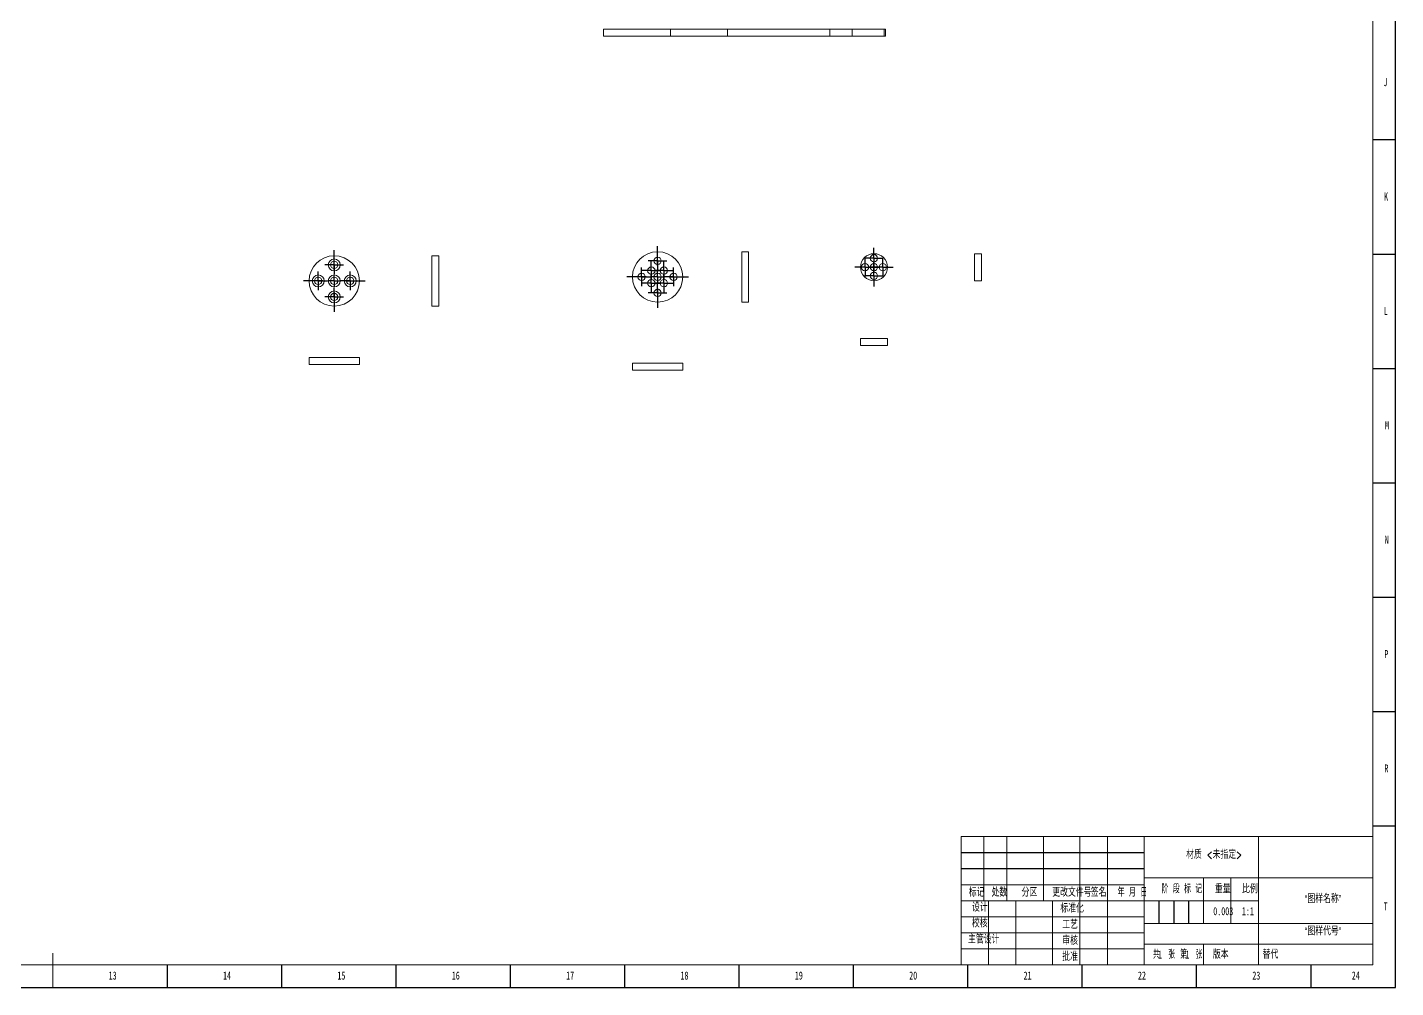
# Model space of a CAD drawing. Header units: millimetres. Extents: x 0 to 1189, y 0 to 841.
# Drawn here: x 591 to 1189, y 0 to 420 of the extents above; entities that cross this region are included whole.
import ezdxf

# ---------------------------------------------------------------- set-up
doc = ezdxf.new("R2010")
doc.units = ezdxf.units.MM
for name, color, linetype in [('10', 7, 'Continuous'), ('5', 7, 'Continuous'), ('9', 7, 'Continuous'), ('SLD-0', 7, 'Continuous')]:
    doc.layers.add(name, color=color, linetype=linetype)
doc.styles.add('SLDTEXTSTYLE0', font='TXT', dxfattribs={"width": 0.7, "bigfont": 'bigfont'})
doc.styles.add('SLDTEXTSTYLE1', font='TXT', dxfattribs={"width": 0.6, "bigfont": 'bigfont'})
doc.styles.add('SLDTEXTSTYLE2', font='TXT', dxfattribs={"width": 0.614286, "bigfont": 'bigfont'})
doc.styles.add('SLDTEXTSTYLE3', font='TXT', dxfattribs={"width": 0.62, "bigfont": 'bigfont'})
doc.styles.add('SLDTEXTSTYLE5', font='TXT', dxfattribs={"width": 0.7})

# ---------------------------------------------------------------- blocks, each defined once
blk = doc.blocks.new('SW_CENTERMARKSYMBOL_107')
at = {"layer": '10', "color": 0}
for p, q in [((0, 5), (0, 13.5)), ((-5, 0), (-13.5, 0)), ((0, 0), (-2.5, 0)), ((0, 0), (0, 2.5)), ((0, 0), (0, -2.5)), ((0, 0), (2.5, 0)), ((5, 0), (13.5, 0)), ((0, -5), (0, -13.5))]:
    blk.add_line(p, q, dxfattribs=at)
blk = doc.blocks.new('SW_CENTERMARKSYMBOL_108')
at = {"layer": '10', "color": 0}
for p, q in [((-2.5, 0), (-4.1, 0)), ((0, 0), (-2.5, 0)), ((0, 2.5), (0, 4.1)), ((0, 0), (0, 2.5)), ((0, 0), (0, -2.5)), ((0, 0), (2.5, 0)), ((2.5, 0), (4.1, 0)), ((0, -2.5), (0, -4.1))]:
    blk.add_line(p, q, dxfattribs=at)
blk = doc.blocks.new('SW_CENTERMARKSYMBOL_109')
at = {"layer": '10', "color": 0}
for p, q in [((-2.5, 0), (-4.1, 0)), ((0, 0), (-2.5, 0)), ((0, 2.5), (0, 4.1)), ((0, 0), (0, 2.5)), ((0, 0), (0, -2.5)), ((0, 0), (2.5, 0)), ((2.5, 0), (4.1, 0)), ((0, -2.5), (0, -4.1))]:
    blk.add_line(p, q, dxfattribs=at)
blk = doc.blocks.new('SW_CENTERMARKSYMBOL_110')
at = {"layer": '10', "color": 0}
for p, q in [((-2.5, 0), (-4.1, 0)), ((0, 0), (-2.5, 0)), ((0, 2.5), (0, 4.1)), ((0, 0), (0, 2.5)), ((0, 0), (0, -2.5)), ((0, 0), (2.5, 0)), ((2.5, 0), (4.1, 0)), ((0, -2.5), (0, -4.1))]:
    blk.add_line(p, q, dxfattribs=at)
blk = doc.blocks.new('SW_CENTERMARKSYMBOL_111')
at = {"layer": '10', "color": 0}
for p, q in [((-2.5, 0), (-4.1, 0)), ((0, 0), (-2.5, 0)), ((0, 2.5), (0, 4.1)), ((0, 0), (0, 2.5)), ((0, 0), (0, -2.5)), ((0, 0), (2.5, 0)), ((2.5, 0), (4.1, 0)), ((0, -2.5), (0, -4.1))]:
    blk.add_line(p, q, dxfattribs=at)
blk = doc.blocks.new('SW_CENTERMARKSYMBOL_112')
at = {"layer": '10', "color": 0}
for p, q in [((-2.5, 0), (-4.1, 0)), ((0, 0), (-2.5, 0)), ((0, 2.5), (0, 4.1)), ((0, 0), (0, 2.5)), ((0, 0), (0, -2.5)), ((0, 0), (2.5, 0)), ((2.5, 0), (4.1, 0)), ((0, -2.5), (0, -4.1))]:
    blk.add_line(p, q, dxfattribs=at)
blk = doc.blocks.new('SW_CENTERMARKSYMBOL_113')
at = {"layer": '10', "color": 0}
for p, q in [((-2.5, 0), (-4.1, 0)), ((0, 0), (-2.5, 0)), ((0, 2.5), (0, 4.1)), ((0, 0), (0, 2.5)), ((0, 0), (0, -2.5)), ((0, 0), (2.5, 0)), ((2.5, 0), (4.1, 0)), ((0, -2.5), (0, -4.1))]:
    blk.add_line(p, q, dxfattribs=at)
blk = doc.blocks.new('SW_CENTERMARKSYMBOL_114')
at = {"layer": '10', "color": 0}
for p, q in [((-2.5, 0), (-4.1, 0)), ((0, 0), (-2.5, 0)), ((0, 2.5), (0, 4.1)), ((0, 0), (0, 2.5)), ((0, 0), (0, -2.5)), ((0, 0), (2.5, 0)), ((2.5, 0), (4.1, 0)), ((0, -2.5), (0, -4.1))]:
    blk.add_line(p, q, dxfattribs=at)
blk = doc.blocks.new('SW_CENTERMARKSYMBOL_115')
at = {"layer": '10', "color": 0}
for p, q in [((-2.5, 0), (-4.1, 0)), ((0, 0), (-2.5, 0)), ((0, 2.5), (0, 4.1)), ((0, 0), (0, 2.5)), ((0, 0), (0, -2.5)), ((0, 0), (2.5, 0)), ((2.5, 0), (4.1, 0)), ((0, -2.5), (0, -4.1))]:
    blk.add_line(p, q, dxfattribs=at)
blk = doc.blocks.new('SW_CENTERMARKSYMBOL_116')
at = {"layer": '10', "color": 0}
for p, q in [((-2.5, 0), (-4.1, 0)), ((0, 0), (-2.5, 0)), ((0, 2.5), (0, 4.1)), ((0, 0), (0, 2.5)), ((0, 0), (0, -2.5)), ((0, 0), (2.5, 0)), ((2.5, 0), (4.1, 0)), ((0, -2.5), (0, -4.1))]:
    blk.add_line(p, q, dxfattribs=at)
blk = doc.blocks.new('SW_CENTERMARKSYMBOL_117')
at = {"layer": '10', "color": 0}
for p, q in [((-2.5, 0), (-4.1, 0)), ((0, 0), (-2.5, 0)), ((0, 2.5), (0, 4.1)), ((0, 0), (0, 2.5)), ((0, 0), (0, -2.5)), ((0, 0), (2.5, 0)), ((2.5, 0), (4.1, 0)), ((0, -2.5), (0, -4.1))]:
    blk.add_line(p, q, dxfattribs=at)
blk = doc.blocks.new('SW_CENTERMARKSYMBOL_118')
at = {"layer": '10', "color": 0}
for p, q in [((0, 5), (0, 13.5)), ((-5, 0), (-13.5, 0)), ((0, 0), (-2.5, 0)), ((0, 0), (0, 2.5)), ((0, 0), (0, -2.5)), ((0, 0), (2.5, 0)), ((5, 0), (13.5, 0)), ((0, -5), (0, -13.5))]:
    blk.add_line(p, q, dxfattribs=at)
blk = doc.blocks.new('SW_CENTERMARKSYMBOL_119')
at = {"layer": '10', "color": 0}
for p, q in [((-2.5, 0), (-4.1, 0)), ((0, 0), (-2.5, 0)), ((0, 2.5), (0, 4.1)), ((0, 0), (0, 2.5)), ((0, 0), (0, -2.5)), ((0, 0), (2.5, 0)), ((2.5, 0), (4.1, 0)), ((0, -2.5), (0, -4.1))]:
    blk.add_line(p, q, dxfattribs=at)
blk = doc.blocks.new('SW_CENTERMARKSYMBOL_120')
at = {"layer": '10', "color": 0}
for p, q in [((-2.5, 0), (-4.1, 0)), ((0, 0), (-2.5, 0)), ((0, 2.5), (0, 4.1)), ((0, 0), (0, 2.5)), ((0, 0), (0, -2.5)), ((0, 0), (2.5, 0)), ((2.5, 0), (4.1, 0)), ((0, -2.5), (0, -4.1))]:
    blk.add_line(p, q, dxfattribs=at)
blk = doc.blocks.new('SW_CENTERMARKSYMBOL_121')
at = {"layer": '10', "color": 0}
for p, q in [((0, 5), (0, 8.4)), ((-5, 0), (-8.4, 0)), ((0, 0), (-2.5, 0)), ((0, 0), (0, 2.5)), ((0, 0), (0, -2.5)), ((0, 0), (2.5, 0)), ((5, 0), (8.4, 0)), ((0, -5), (0, -8.4))]:
    blk.add_line(p, q, dxfattribs=at)
blk = doc.blocks.new('SW_CENTERMARKSYMBOL_122')
at = {"layer": '10', "color": 0}
for p, q in [((-2.5, 0), (-4.1, 0)), ((0, 0), (-2.5, 0)), ((0, 2.5), (0, 4.1)), ((0, 0), (0, 2.5)), ((0, 0), (0, -2.5)), ((0, 0), (2.5, 0)), ((2.5, 0), (4.1, 0)), ((0, -2.5), (0, -4.1))]:
    blk.add_line(p, q, dxfattribs=at)
blk = doc.blocks.new('SW_CENTERMARKSYMBOL_123')
at = {"layer": '10', "color": 0}
for p, q in [((-2.5, 0), (-4.1, 0)), ((0, 0), (-2.5, 0)), ((0, 2.5), (0, 4.1)), ((0, 0), (0, 2.5)), ((0, 0), (0, -2.5)), ((0, 0), (2.5, 0)), ((2.5, 0), (4.1, 0)), ((0, -2.5), (0, -4.1))]:
    blk.add_line(p, q, dxfattribs=at)
blk = doc.blocks.new('SW_CENTERMARKSYMBOL_124')
at = {"layer": '10', "color": 0}
for p, q in [((-2.5, 0), (-4.1, 0)), ((0, 0), (-2.5, 0)), ((0, 2.5), (0, 4.1)), ((0, 0), (0, 2.5)), ((0, 0), (0, -2.5)), ((0, 0), (2.5, 0)), ((2.5, 0), (4.1, 0)), ((0, -2.5), (0, -4.1))]:
    blk.add_line(p, q, dxfattribs=at)
blk = doc.blocks.new('SW_CENTERMARKSYMBOL_125')
at = {"layer": '10', "color": 0}
for p, q in [((-2.5, 0), (-4.1, 0)), ((0, 0), (-2.5, 0)), ((0, 2.5), (0, 4.1)), ((0, 0), (0, 2.5)), ((0, 0), (0, -2.5)), ((0, 0), (2.5, 0)), ((2.5, 0), (4.1, 0)), ((0, -2.5), (0, -4.1))]:
    blk.add_line(p, q, dxfattribs=at)

msp = doc.modelspace()

# ---------------------------------------------------------------- linework, layer by layer
at = {"color": 7, "linetype": 'Continuous', "lineweight": 15}
for p, q in [((842.617, 418.923), (842.617, 415.923)), ((871.932, 418.923), (842.617, 418.923)), ((871.932, 415.923), (871.932, 418.923)), ((896.941, 418.923), (871.932, 418.923)), ((896.941, 415.923), (896.941, 418.923)), ((896.941, 418.923), (941.65, 418.923)), ((941.65, 415.923), (941.65, 418.923)), ((951.408, 418.923), (941.65, 418.923)), ((951.408, 415.923), (951.408, 418.923)), ((951.408, 418.923), (965.438, 418.923)), ((965.438, 415.923), (965.438, 418.923)), ((965.941, 418.923), (965.438, 418.923)), ((965.941, 415.923), (965.941, 418.923)), ((871.932, 415.923), (842.617, 415.923)), ((896.941, 415.923), (871.932, 415.923)), ((896.941, 415.923), (941.65, 415.923)), ((951.408, 415.923), (941.65, 415.923)), ((951.408, 415.923), (965.438, 415.923)), ((965.941, 415.923), (965.438, 415.923)), ((770.677, 319.894), (767.677, 319.894)), ((767.677, 319.894), (767.677, 297.894)), ((770.677, 319.894), (770.677, 297.894)), ((906.102, 321.641), (903.102, 321.641)), ((903.102, 321.641), (903.102, 299.641)), ((906.102, 321.641), (906.102, 299.641)), ((1007.877, 320.793), (1004.877, 320.793)), ((1004.877, 320.793), (1004.877, 308.993)), ((1007.877, 320.793), (1007.877, 308.993)), ((1004.877, 308.993), (1007.877, 308.993)), ((903.102, 299.641), (906.102, 299.641)), ((767.677, 297.894), (770.677, 297.894)), ((955.021, 283.664), (955.021, 280.664)), ((966.821, 283.664), (955.021, 283.664)), ((966.821, 280.664), (966.821, 283.664)), ((713.962, 275.39), (713.962, 272.39)), ((735.962, 275.39), (713.962, 275.39)), ((735.962, 272.39), (735.962, 275.39)), ((966.821, 280.664), (955.021, 280.664)), ((735.962, 272.39), (713.962, 272.39)), ((855.34, 272.908), (855.34, 269.908)), ((877.34, 272.908), (855.34, 272.908)), ((877.34, 269.908), (855.34, 269.908)), ((877.34, 269.908), (877.34, 272.908))]:
    msp.add_line(p, q, dxfattribs=at)
for centre, radius in [((724.962, 308.894), 11), ((724.962, 315.894), 2.6), ((724.962, 315.894), 1.6), ((866.34, 310.641), 11), ((866.34, 317.641), 1.6), ((960.921, 314.893), 5.9), ((960.921, 318.793), 1.6), ((717.962, 308.894), 2.6), ((724.962, 308.894), 2.6), ((731.962, 308.894), 2.6), ((859.34, 310.641), 1.6), ((863.582, 313.399), 1.6), ((866.34, 310.641), 1.6), ((869.097, 313.399), 1.6), ((873.34, 310.641), 1.6), ((957.021, 314.893), 1.6), ((960.921, 314.893), 1.6), ((960.921, 311.093), 1.6), ((964.821, 314.893), 1.6), ((717.962, 308.894), 1.6), ((724.962, 308.894), 1.6), ((731.962, 308.894), 1.6), ((863.582, 307.884), 1.6), ((866.34, 303.641), 1.6), ((869.097, 307.884), 1.6), ((724.962, 301.894), 2.6), ((724.962, 301.894), 1.6)]:
    msp.add_circle(centre, radius, dxfattribs=at)
at = {"layer": '5', "color": 7}
for p, q in [((1189, 0), (1189, 841)), ((999, 59), (1079, 59)), ((999, 52), (1079, 52)), ((1085.5, 38), (1085.5, 28)), ((1092, 38), (1092, 28)), ((1098.5, 38), (1098.5, 28)), ((0, 0), (1189, 0))]:
    msp.add_line(p, q, dxfattribs=at)
at = {"layer": '5', "color": 7, "lineweight": 15}
for p, q in [((1179, 10), (1179, 831.05)), ((999, 66), (1179, 66)), ((999, 66), (999, 10)), ((1009, 66), (1009, 38)), ((1019, 66), (1019, 38)), ((1035, 66), (1035, 38)), ((1051, 66), (1051, 10)), ((1063, 66), (1063, 10)), ((1079, 66), (1079, 10)), ((1129, 66), (1129, 38)), ((1079, 48), (1179, 48)), ((1105, 48), (1105, 28)), ((1117, 48), (1117, 28)), ((999, 45), (1079, 45)), ((999, 38), (1129, 38)), ((1011, 38), (1011, 10)), ((1023, 38), (1023, 10)), ((1039, 38), (1039, 10)), ((1129, 38), (1129, 10)), ((999, 31), (1079, 31)), ((999, 24), (1079, 24)), ((1079, 28), (1179, 28)), ((1079.006, 18.982), (1179, 18.982)), ((999, 17), (1079, 17)), ((0, 10), (1179, 10))]:
    msp.add_line(p, q, dxfattribs=at)
at = {"layer": '5'}
for p, q in [((1189, 370.5), (1179, 370.5)), ((1189, 320.5), (1179, 320.5)), ((1189, 270.5), (1179, 270.5)), ((1189, 220.5), (1179, 220.5)), ((1189, 170.5), (1179, 170.5)), ((1189, 120.5), (1179, 120.5)), ((1189, 70.5), (1179, 70.5)), ((652, 0), (652, 10)), ((702, 0), (702, 10)), ((752, 0), (752, 10)), ((802, 0), (802, 10)), ((852, 0), (852, 10)), ((902, 0), (902, 10)), ((952, 0), (952, 10)), ((1002, 0), (1002, 10)), ((1052, 0), (1052, 10)), ((1102, 0), (1102, 10)), ((1152, 0), (1152, 10))]:
    msp.add_line(p, q, dxfattribs=at)
at = {"layer": '5', "lineweight": 15}
for p, q in [((1105, 18.982), (1105, 10)), ((602, 0), (602, 15))]:
    msp.add_line(p, q, dxfattribs=at)

# ---------------------------------------------------------------- block references
at = {"layer": '10'}
for name, p in [('SW_CENTERMARKSYMBOL_118', (866.34, 310.641)), ('SW_CENTERMARKSYMBOL_121', (960.921, 314.893)), ('SW_CENTERMARKSYMBOL_107', (724.962, 308.894)), ('SW_CENTERMARKSYMBOL_109', (724.962, 315.894)), ('SW_CENTERMARKSYMBOL_116', (863.582, 313.399)), ('SW_CENTERMARKSYMBOL_112', (866.34, 317.641)), ('SW_CENTERMARKSYMBOL_117', (869.097, 313.399)), ('SW_CENTERMARKSYMBOL_124', (957.021, 314.893)), ('SW_CENTERMARKSYMBOL_122', (960.921, 318.793)), ('SW_CENTERMARKSYMBOL_123', (964.821, 314.893)), ('SW_CENTERMARKSYMBOL_111', (717.962, 308.894)), ('SW_CENTERMARKSYMBOL_108', (731.962, 308.894)), ('SW_CENTERMARKSYMBOL_115', (859.34, 310.641)), ('SW_CENTERMARKSYMBOL_119', (863.582, 307.884)), ('SW_CENTERMARKSYMBOL_120', (869.097, 307.884)), ('SW_CENTERMARKSYMBOL_113', (873.34, 310.641)), ('SW_CENTERMARKSYMBOL_125', (960.921, 311.093)), ('SW_CENTERMARKSYMBOL_110', (724.962, 301.894)), ('SW_CENTERMARKSYMBOL_114', (866.34, 303.641))]:
    msp.add_blockref(name, p, dxfattribs=at)

# ---------------------------------------------------------------- texts
at = {"layer": '10', "char_height": 3.5}
for s, insert, attachment_point, style in [('J', (1184.515, 397.537), 2, 'SLDTEXTSTYLE5'), ('K', (1184.82, 347.537), 2, 'SLDTEXTSTYLE5'), ('L', (1184.681, 297.537), 2, 'SLDTEXTSTYLE5'), ('M', (1185.207, 247.537), 2, 'SLDTEXTSTYLE5'), ('N', (1185.103, 197.537), 2, 'SLDTEXTSTYLE5'), ('P', (1184.944, 147.537), 2, 'SLDTEXTSTYLE5'), ('R', (1184.984, 97.537), 2, 'SLDTEXTSTYLE5'), ('材质 <未指定>', (1109.585, 59.858), 2, 'SLDTEXTSTYLE0'), ('“图样名称”', (1157.279, 40.511), 2, 'SLDTEXTSTYLE0'), ('T', (1184.656, 37.245), 2, 'SLDTEXTSTYLE5'), ('校核', (1007.176, 29.857), 2, 'SLDTEXTSTYLE0'), ('0.003', (1113.644, 35.158), 2, 'SLDTEXTSTYLE5'), ('“图样代号”', (1157.281, 26.366), 2, 'SLDTEXTSTYLE0'), ('主管设计', (1008.926, 22.83), 2, 'SLDTEXTSTYLE0'), ('1', (1085.11, 16.188), 1, 'SLDTEXTSTYLE5'), ('1', (1097.135, 16.188), 1, 'SLDTEXTSTYLE5'), ('13', (628.089, 7.037), 2, 'SLDTEXTSTYLE5'), ('14', (678.089, 7.037), 2, 'SLDTEXTSTYLE5'), ('15', (728.089, 7.037), 2, 'SLDTEXTSTYLE5'), ('16', (778.091, 7.037), 2, 'SLDTEXTSTYLE5'), ('17', (828.091, 7.037), 2, 'SLDTEXTSTYLE5'), ('18', (878.091, 7.037), 2, 'SLDTEXTSTYLE5'), ('19', (928.091, 7.037), 2, 'SLDTEXTSTYLE5'), ('20', (978.089, 7.037), 2, 'SLDTEXTSTYLE5'), ('21', (1028.089, 7.037), 2, 'SLDTEXTSTYLE5'), ('22', (1078.089, 7.037), 2, 'SLDTEXTSTYLE5'), ('23', (1128.089, 7.037), 2, 'SLDTEXTSTYLE5'), ('24', (1171.589, 7.037), 2, 'SLDTEXTSTYLE5')]:
    msp.add_mtext(s, dxfattribs=dict(at, insert=insert, attachment_point=attachment_point, style=style))
at = {"layer": '10', "color": 7, "insert": (1112.526, 16.188), "char_height": 3.5, "attachment_point": 2, "style": 'SLDTEXTSTYLE0'}
msp.add_mtext('版本', dxfattribs=at)
at = {"layer": '9', "color": 7, "char_height": 3.5, "attachment_point": 2}
for s, insert, style in [('标记', (1005.821, 43.306), 'SLDTEXTSTYLE0'), ('处数', (1015.759, 43.306), 'SLDTEXTSTYLE0'), ('分区', (1028.916, 43.306), 'SLDTEXTSTYLE0'), ('更改文件号', (1047.473, 43.306), 'SLDTEXTSTYLE0'), ('签名', (1059.145, 43.306), 'SLDTEXTSTYLE0'), ('年 月 日', (1073.909, 43.306), 'SLDTEXTSTYLE3'), ('阶 段 标 记', (1095.536, 44.81), 'SLDTEXTSTYLE2'), ('重量', (1113.402, 44.81), 'SLDTEXTSTYLE0'), ('比例', (1125.295, 44.81), 'SLDTEXTSTYLE0'), ('设计', (1007.228, 36.767), 'SLDTEXTSTYLE0'), ('标准化', (1047.567, 36.358), 'SLDTEXTSTYLE0'), ('工艺', (1046.681, 29.23), 'SLDTEXTSTYLE0'), ('审核', (1046.68, 22.249), 'SLDTEXTSTYLE0'), ('批准', (1046.662, 15.216), 'SLDTEXTSTYLE0'), ('共  张', (1087.69, 16.188), 'SLDTEXTSTYLE1'), ('第  张', (1099.675, 16.188), 'SLDTEXTSTYLE1')]:
    msp.add_mtext(s, dxfattribs=dict(at, insert=insert, style=style))
at = {"layer": 'SLD-0', "char_height": 3.5}
for s, insert, attachment_point, style in [('1:1', (1124.437, 35.158), 2, 'SLDTEXTSTYLE5'), ('替代', (1130.851, 16.188), 1, 'SLDTEXTSTYLE0')]:
    msp.add_mtext(s, dxfattribs=dict(at, insert=insert, attachment_point=attachment_point, style=style))

doc.saveas('drawing.dxf')
